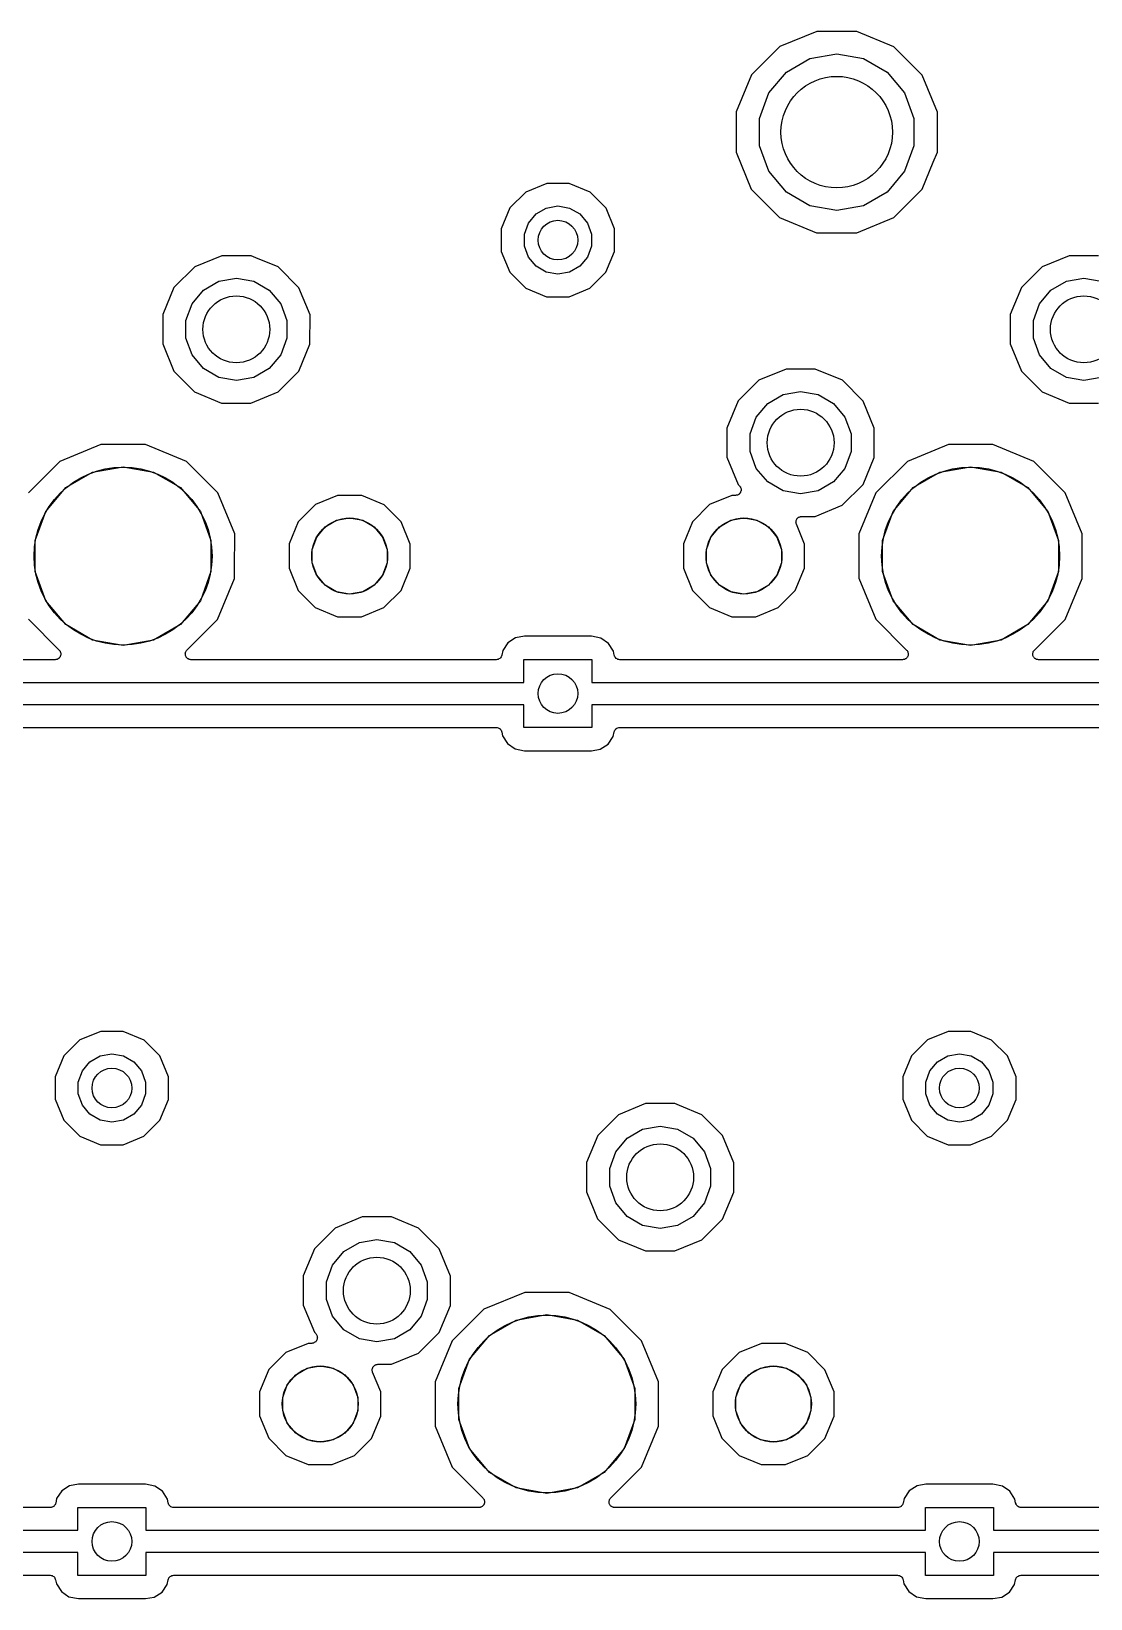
# Model space of a CAD drawing. Extents: x 36 to 201, y -145 to -29.
# Drawn here: x 91.19 to 114.94, y -121.36 to -86.24 of the extents above; entities that cross this region are included whole.
import ezdxf

# ---------------------------------------------------------------- set-up
doc = ezdxf.new("R2010")
doc.units = 0
doc.header["$MEASUREMENT"] = 0
doc.layers.add('BLACK', color=7, linetype='CONTINUOUS')

msp = doc.modelspace()

# ---------------------------------------------------------------- linework, layer by layer
at = {"layer": 'Black'}
for p, q in [((108.803, -86.2416), (107.973, -86.5846)), ((109.701, -86.2424), (108.803, -86.2416)), ((110.531, -86.5869), (109.701, -86.2424)), ((107.973, -86.5846), (107.337, -87.2193)), ((108.649, -86.8493), (109.25, -86.7433)), ((109.25, -86.7433), (109.851, -86.8493)), ((111.165, -87.2226), (110.531, -86.5869)), ((108.121, -87.1543), (108.649, -86.8493)), ((109.851, -86.8493), (110.379, -87.1543)), ((107.337, -87.2193), (106.992, -88.0489)), ((107.729, -87.6217), (108.121, -87.1543)), ((110.379, -87.1543), (110.771, -87.6217)), ((111.508, -88.0528), (111.165, -87.2226)), ((107.52, -88.195), (107.729, -87.6217)), ((110.771, -87.6217), (110.98, -88.195)), ((106.992, -88.0489), (106.992, -88.9472)), ((111.508, -88.9511), (111.508, -88.0528)), ((107.52, -88.805), (107.52, -88.195)), ((110.98, -88.195), (110.98, -88.805)), ((107.729, -89.3783), (107.52, -88.805)), ((110.98, -88.805), (110.771, -89.3783)), ((106.992, -88.9472), (107.335, -89.7774)), ((111.163, -89.7807), (111.415, -89.1736)), ((111.415, -89.1736), (111.508, -88.9511)), ((111.415, -89.1736), (111.415, -89.1736)), ((108.121, -89.8457), (107.729, -89.3783)), ((110.771, -89.3783), (110.379, -89.8457)), ((102.282, -89.8427), (101.924, -90.1997)), ((102.748, -89.6498), (102.282, -89.8427)), ((103.254, -89.6502), (102.748, -89.6498)), ((103.72, -89.844), (103.254, -89.6502)), ((104.077, -90.2015), (103.72, -89.844)), ((107.335, -89.7774), (107.969, -90.4131)), ((108.649, -90.1507), (108.121, -89.8457)), ((110.379, -89.8457), (109.851, -90.1507)), ((110.527, -90.4154), (111.163, -89.7807)), ((101.924, -90.1997), (101.73, -90.6663)), ((102.508, -90.334), (102.738, -90.2012)), ((102.738, -90.2012), (103, -90.1551)), ((103, -90.1551), (103.262, -90.2012)), ((103.262, -90.2012), (103.492, -90.334)), ((104.27, -90.6685), (104.077, -90.2015)), ((109.25, -90.2567), (108.649, -90.1507)), ((109.851, -90.1507), (109.25, -90.2567)), ((102.247, -90.7872), (102.338, -90.5375)), ((102.338, -90.5375), (102.508, -90.334)), ((103.492, -90.334), (103.662, -90.5375)), ((103.662, -90.5375), (103.753, -90.7872)), ((107.969, -90.4131), (108.799, -90.7576)), ((109.697, -90.7584), (110.527, -90.4154)), ((101.73, -90.6663), (101.73, -91.1715)), ((102.247, -91.0528), (102.247, -90.7872)), ((103.753, -90.7872), (103.753, -91.0528)), ((104.27, -91.1737), (104.27, -90.6685)), ((108.799, -90.7576), (109.697, -90.7584)), ((95.463, -91.2687), (94.856, -91.5195)), ((96.1198, -91.2693), (95.463, -91.2687)), ((96.2274, -91.314), (96.1198, -91.2693)), ((101.73, -91.1715), (101.923, -91.6385)), ((102.338, -91.3025), (102.247, -91.0528)), ((102.508, -91.506), (102.338, -91.3025)), ((103.662, -91.3025), (103.492, -91.506)), ((103.753, -91.0528), (103.662, -91.3025)), ((104.076, -91.6403), (104.27, -91.1737)), ((114.463, -91.2687), (113.856, -91.5195)), ((115.12, -91.2693), (114.463, -91.2687)), ((94.856, -91.5195), (94.3912, -91.9836)), ((96.7264, -91.5212), (96.2274, -91.314)), ((97.1905, -91.986), (96.7264, -91.5212)), ((101.923, -91.6385), (102.28, -91.996)), ((102.738, -91.6388), (102.508, -91.506)), ((103, -91.6849), (102.738, -91.6388)), ((103.262, -91.6388), (103, -91.6849)), ((103.492, -91.506), (103.262, -91.6388)), ((103.718, -91.9973), (104.076, -91.6403)), ((113.856, -91.5195), (113.391, -91.9836)), ((94.3912, -91.9836), (94.1393, -92.5902)), ((95.0525, -92.0411), (95.3976, -91.8418)), ((95.3976, -91.8418), (95.79, -91.7726)), ((95.79, -91.7726), (96.1824, -91.8418)), ((96.1824, -91.8418), (96.5275, -92.0411)), ((97.4413, -92.593), (97.1905, -91.986)), ((102.28, -91.996), (102.746, -92.1898)), ((103.252, -92.1902), (103.718, -91.9973)), ((113.391, -91.9836), (113.139, -92.5902)), ((114.052, -92.0411), (114.398, -91.8418)), ((114.398, -91.8418), (114.79, -91.7726)), ((114.79, -91.7726), (115.182, -91.8418)), ((94.6601, -92.7208), (94.7964, -92.3463)), ((94.7964, -92.3463), (95.0525, -92.0411)), ((96.5275, -92.0411), (96.7836, -92.3463)), ((96.7836, -92.3463), (96.9199, -92.7208)), ((102.746, -92.1898), (103.252, -92.1902)), ((113.66, -92.7208), (113.796, -92.3463)), ((113.796, -92.3463), (114.052, -92.0411)), ((94.1393, -92.5902), (94.1387, -93.247)), ((97.4407, -93.2498), (97.4413, -92.593)), ((113.139, -92.5902), (113.139, -93.247)), ((94.6601, -93.1192), (94.6601, -92.7208)), ((96.9199, -92.7208), (96.9199, -93.1192)), ((113.66, -93.1192), (113.66, -92.7208)), ((94.1387, -93.247), (94.3895, -93.854)), ((94.7964, -93.4937), (94.6601, -93.1192)), ((96.9199, -93.1192), (96.7836, -93.4937)), ((97.1888, -93.8564), (97.4407, -93.2498)), ((113.139, -93.247), (113.39, -93.854)), ((113.796, -93.4937), (113.66, -93.1192)), ((95.0525, -93.7989), (94.7964, -93.4937)), ((96.7836, -93.4937), (96.5275, -93.7989)), ((114.052, -93.7989), (113.796, -93.4937)), ((94.3895, -93.854), (94.8536, -94.3188)), ((95.3976, -93.9982), (95.0525, -93.7989)), ((95.79, -94.0674), (95.3976, -93.9982)), ((96.1824, -93.9982), (95.79, -94.0674)), ((96.5275, -93.7989), (96.1824, -93.9982)), ((96.724, -94.3205), (97.1888, -93.8564)), ((107.506, -94.0595), (107.041, -94.5236)), ((108.113, -93.8087), (107.506, -94.0595)), ((108.77, -93.8093), (108.113, -93.8087)), ((109.376, -94.0612), (108.77, -93.8093)), ((109.84, -94.526), (109.376, -94.0612)), ((113.39, -93.854), (113.854, -94.3188)), ((114.398, -93.9982), (114.052, -93.7989)), ((114.79, -94.0674), (114.398, -93.9982)), ((115.182, -93.9982), (114.79, -94.0674)), ((94.8536, -94.3188), (95.4602, -94.5707)), ((96.117, -94.5713), (96.724, -94.3205)), ((107.702, -94.5811), (108.048, -94.3818)), ((108.048, -94.3818), (108.44, -94.3126)), ((108.44, -94.3126), (108.832, -94.3818)), ((108.832, -94.3818), (109.178, -94.5811)), ((113.854, -94.3188), (114.46, -94.5707)), ((95.4602, -94.5707), (96.117, -94.5713)), ((107.041, -94.5236), (106.789, -95.1302)), ((107.446, -94.8863), (107.702, -94.5811)), ((109.178, -94.5811), (109.434, -94.8863)), ((110.091, -95.133), (109.84, -94.526)), ((114.46, -94.5707), (115.117, -94.5713)), ((106.789, -95.1302), (106.789, -95.787)), ((107.31, -95.2608), (107.446, -94.8863)), ((109.434, -94.8863), (109.57, -95.2608)), ((110.091, -95.7898), (110.091, -95.133)), ((92.7545, -95.4977), (91.8346, -95.8778)), ((93.7498, -95.4985), (92.7545, -95.4977)), ((94.6691, -95.8802), (93.7498, -95.4985)), ((107.31, -95.6592), (107.31, -95.2608)), ((109.57, -95.2608), (109.57, -95.6592)), ((111.755, -95.4977), (110.835, -95.8778)), ((112.75, -95.4985), (111.755, -95.4977)), ((113.669, -95.8802), (112.75, -95.4985)), ((91.8346, -95.8778), (91.1302, -96.5809)), ((106.789, -95.787), (107.04, -96.394)), ((107.446, -96.0337), (107.31, -95.6592)), ((109.57, -95.6592), (109.434, -96.0337)), ((109.839, -96.3964), (110.091, -95.7898)), ((110.835, -95.8778), (110.13, -96.5809)), ((91.9634, -96.4667), (92.5654, -96.1192)), ((92.5654, -96.1192), (93.25, -95.9985)), ((93.25, -95.9985), (93.9346, -96.1192)), ((93.9346, -96.1192), (94.5365, -96.4667)), ((95.3722, -96.5846), (94.6691, -95.8802)), ((107.702, -96.3389), (107.446, -96.0337)), ((109.434, -96.0337), (109.178, -96.3389)), ((110.963, -96.4667), (111.565, -96.1192)), ((111.565, -96.1192), (112.25, -95.9985)), ((112.25, -95.9985), (112.935, -96.1192)), ((112.935, -96.1192), (113.537, -96.4667)), ((114.372, -96.5846), (113.669, -95.8802)), ((91.5166, -96.9992), (91.9634, -96.4667)), ((94.5365, -96.4667), (94.9834, -96.9992)), ((107.04, -96.394), (107.07, -96.4242)), ((107.07, -96.4242), (107.079, -96.4378)), ((107.079, -96.4378), (107.09, -96.4505)), ((107.09, -96.5775), (107.086, -96.5818)), ((107.09, -96.4505), (107.092, -96.4558)), ((107.095, -96.5619), (107.09, -96.5775)), ((107.092, -96.4558), (107.095, -96.4604)), ((107.095, -96.4604), (107.099, -96.4764)), ((107.102, -96.5469), (107.095, -96.5619)), ((107.099, -96.4764), (107.105, -96.492)), ((107.103, -96.5413), (107.102, -96.5469)), ((107.105, -96.5361), (107.103, -96.5413)), ((107.105, -96.492), (107.105, -96.4976)), ((107.105, -96.4976), (107.106, -96.503)), ((107.106, -96.503), (107.105, -96.5195)), ((107.105, -96.5195), (107.105, -96.5361)), ((108.048, -96.5382), (107.702, -96.3389)), ((108.44, -96.6074), (108.048, -96.5382)), ((108.832, -96.5382), (108.44, -96.6074)), ((109.178, -96.3389), (108.832, -96.5382)), ((109.374, -96.8605), (109.839, -96.3964)), ((110.13, -96.5809), (109.749, -97.5002)), ((110.517, -96.9992), (110.963, -96.4667)), ((113.537, -96.4667), (113.983, -96.9992)), ((95.7523, -97.5045), (95.3722, -96.5846)), ((97.5613, -96.8473), (97.1787, -97.2292)), ((98.0609, -96.6409), (97.5613, -96.8473)), ((98.6015, -96.6413), (98.0609, -96.6409)), ((99.1008, -96.8487), (98.6015, -96.6413)), ((99.4827, -97.2313), (99.1008, -96.8487)), ((106.401, -96.8473), (106.019, -97.2292)), ((106.901, -96.6409), (106.401, -96.8473)), ((106.98, -96.6409), (106.901, -96.6409)), ((106.996, -96.6381), (106.98, -96.6409)), ((107.013, -96.6366), (106.996, -96.6381)), ((107.018, -96.6343), (107.013, -96.6366)), ((107.023, -96.6333), (107.018, -96.6343)), ((107.038, -96.625), (107.023, -96.6333)), ((107.053, -96.618), (107.038, -96.625)), ((107.057, -96.6141), (107.053, -96.618)), ((107.061, -96.6113), (107.057, -96.6141)), ((107.072, -96.5986), (107.061, -96.6113)), ((107.084, -96.5869), (107.072, -96.5986)), ((107.086, -96.5818), (107.084, -96.5869)), ((108.767, -97.1113), (109.374, -96.8605)), ((114.752, -97.5045), (114.372, -96.5846)), ((91.2789, -97.6524), (91.5166, -96.9992)), ((94.9834, -96.9992), (95.2211, -97.6524)), ((97.1787, -97.2292), (96.9713, -97.7285)), ((97.781, -97.3457), (98.0379, -97.1974)), ((98.0379, -97.1974), (98.33, -97.1458)), ((98.33, -97.1458), (98.6221, -97.1974)), ((98.6221, -97.1974), (98.879, -97.3457)), ((99.6891, -97.7309), (99.4827, -97.2313)), ((106.019, -97.2292), (105.811, -97.7285)), ((106.621, -97.3457), (106.878, -97.1974)), ((106.878, -97.1974), (107.17, -97.1458)), ((107.17, -97.1458), (107.462, -97.1974)), ((107.462, -97.1974), (107.719, -97.3457)), ((108.336, -97.2434), (108.338, -97.2297)), ((108.338, -97.2516), (108.336, -97.2434)), ((108.338, -97.2159), (108.341, -97.208)), ((108.338, -97.2297), (108.338, -97.2159)), ((108.338, -97.26), (108.338, -97.2516)), ((108.343, -97.273), (108.338, -97.26)), ((108.341, -97.208), (108.342, -97.1997)), ((108.342, -97.1997), (108.348, -97.1874)), ((108.346, -97.2865), (108.343, -97.273)), ((108.348, -97.1874), (108.353, -97.1744)), ((108.353, -97.1744), (108.358, -97.168)), ((108.358, -97.168), (108.362, -97.1606)), ((108.362, -97.1606), (108.372, -97.1513)), ((108.372, -97.1513), (108.381, -97.1407)), ((108.381, -97.1407), (108.389, -97.1365)), ((108.389, -97.1365), (108.395, -97.1308)), ((108.395, -97.1308), (108.408, -97.1256)), ((108.408, -97.1256), (108.42, -97.1186)), ((108.42, -97.1186), (108.428, -97.1172)), ((108.428, -97.1172), (108.436, -97.114)), ((108.436, -97.114), (108.449, -97.1134)), ((108.449, -97.1134), (108.463, -97.111)), ((108.463, -97.111), (108.767, -97.1113)), ((110.279, -97.6524), (110.517, -96.9992)), ((113.983, -96.9992), (114.221, -97.6524)), ((95.7516, -98.2942), (95.7523, -97.5045)), ((97.4888, -97.8517), (97.5903, -97.5729)), ((97.5903, -97.5729), (97.781, -97.3457)), ((98.879, -97.3457), (99.0697, -97.5729)), ((99.0697, -97.5729), (99.1712, -97.8517)), ((106.329, -97.8517), (106.43, -97.5729)), ((106.43, -97.5729), (106.621, -97.3457)), ((107.719, -97.3457), (107.91, -97.5729)), ((107.91, -97.5729), (108.011, -97.8517)), ((108.529, -97.7309), (108.346, -97.2865)), ((109.749, -97.5002), (109.748, -98.4955)), ((114.752, -98.2942), (114.752, -97.5045)), ((91.2789, -98.3476), (91.2789, -97.6524)), ((95.2211, -97.6524), (95.2211, -98.3476)), ((96.9713, -97.7285), (96.9709, -98.2691)), ((97.4888, -98.1483), (97.4888, -97.8517)), ((99.1712, -97.8517), (99.1712, -98.1483)), ((99.6887, -98.2715), (99.6891, -97.7309)), ((105.811, -97.7285), (105.811, -98.2691)), ((106.329, -98.1483), (106.329, -97.8517)), ((108.011, -97.8517), (108.011, -98.1483)), ((108.529, -98.2715), (108.529, -97.7309)), ((110.279, -98.3476), (110.279, -97.6524)), ((114.221, -97.6524), (114.221, -98.3476)), ((95.7515, -98.4998), (95.7516, -98.2942)), ((95.7516, -98.2942), (95.7516, -98.2942)), ((96.9709, -98.2691), (97.1773, -98.7687)), ((97.5903, -98.4271), (97.4888, -98.1483)), ((99.1712, -98.1483), (99.0697, -98.4271)), ((99.4813, -98.7708), (99.6887, -98.2715)), ((105.811, -98.2691), (106.017, -98.7687)), ((106.43, -98.4271), (106.329, -98.1483)), ((108.011, -98.1483), (107.91, -98.4271)), ((108.321, -98.7708), (108.529, -98.2715)), ((114.751, -98.4998), (114.752, -98.2942)), ((114.752, -98.2942), (114.752, -98.2942)), ((91.5166, -99.0008), (91.2789, -98.3476)), ((95.2211, -98.3476), (94.9834, -99.0008)), ((95.3698, -99.4191), (95.7515, -98.4998)), ((97.781, -98.6543), (97.5903, -98.4271)), ((98.0379, -98.8026), (97.781, -98.6543)), ((98.879, -98.6543), (98.6221, -98.8026)), ((99.0697, -98.4271), (98.879, -98.6543)), ((106.621, -98.6543), (106.43, -98.4271)), ((106.878, -98.8026), (106.621, -98.6543)), ((107.719, -98.6543), (107.462, -98.8026)), ((107.91, -98.4271), (107.719, -98.6543)), ((109.748, -98.4955), (110.128, -99.4154)), ((110.517, -99.0008), (110.279, -98.3476)), ((114.221, -98.3476), (113.983, -99.0008)), ((114.37, -99.4191), (114.751, -98.4998)), ((91.9634, -99.5332), (91.5166, -99.0008)), ((94.9834, -99.0008), (94.5365, -99.5332)), ((97.1773, -98.7687), (97.5592, -99.1513)), ((98.33, -98.8541), (98.0379, -98.8026)), ((98.6221, -98.8026), (98.33, -98.8541)), ((99.0987, -99.1527), (99.4813, -98.7708)), ((106.017, -98.7687), (106.399, -99.1513)), ((107.17, -98.8541), (106.878, -98.8026)), ((107.462, -98.8026), (107.17, -98.8541)), ((107.939, -99.1527), (108.321, -98.7708)), ((110.963, -99.5332), (110.517, -99.0008)), ((113.983, -99.0008), (113.537, -99.5332)), ((97.5592, -99.1513), (98.0585, -99.3587)), ((98.0585, -99.3587), (98.5991, -99.3591)), ((98.5991, -99.3591), (99.0987, -99.1527)), ((106.399, -99.1513), (106.899, -99.3587)), ((106.899, -99.3587), (107.439, -99.3591)), ((107.439, -99.3591), (107.939, -99.1527)), ((91.1278, -99.4154), (91.8165, -100.105)), ((92.5654, -99.8808), (91.9634, -99.5332)), ((94.5365, -99.5332), (93.9346, -99.8808)), ((94.6825, -100.105), (95.3698, -99.4191)), ((110.128, -99.4154), (110.816, -100.105)), ((111.565, -99.8808), (110.963, -99.5332)), ((113.537, -99.5332), (112.935, -99.8808)), ((113.683, -100.105), (114.37, -99.4191)), ((93.25, -100.002), (92.5654, -99.8808)), ((93.9346, -99.8808), (93.25, -100.002)), ((101.877, -99.9468), (101.761, -100.117)), ((102.051, -99.8351), (101.877, -99.9468)), ((102.25, -99.7976), (102.051, -99.8351)), ((103.749, -99.7976), (102.25, -99.7976)), ((103.963, -99.8409), (103.749, -99.7976)), ((104.133, -99.9569), (103.963, -99.8409)), ((104.245, -100.131), (104.133, -99.9569)), ((112.25, -100.002), (111.565, -99.8808)), ((112.935, -99.8808), (112.25, -100.002)), ((91.7266, -100.322), (85.3863, -100.322)), ((91.7429, -100.319), (91.7266, -100.322)), ((91.7593, -100.318), (91.7429, -100.319)), ((91.7645, -100.315), (91.7593, -100.318)), ((91.77, -100.314), (91.7645, -100.315)), ((91.7843, -100.306), (91.77, -100.314)), ((91.7993, -100.299), (91.7843, -100.306)), ((91.8033, -100.295), (91.7993, -100.299)), ((91.8082, -100.292), (91.8033, -100.295)), ((91.8188, -100.28), (91.8082, -100.292)), ((91.8165, -100.105), (91.8259, -100.119)), ((91.8306, -100.268), (91.8188, -100.28)), ((91.8259, -100.119), (91.8366, -100.131)), ((91.8329, -100.263), (91.8306, -100.268)), ((91.8366, -100.258), (91.8329, -100.263)), ((91.8366, -100.131), (91.8385, -100.137)), ((91.8422, -100.243), (91.8366, -100.258)), ((91.8385, -100.137), (91.8417, -100.141)), ((91.8417, -100.141), (91.846, -100.157)), ((91.8492, -100.228), (91.8422, -100.243)), ((91.846, -100.157), (91.8517, -100.173)), ((91.8497, -100.222), (91.8492, -100.228)), ((91.8517, -100.217), (91.8497, -100.222)), ((91.8517, -100.173), (91.8517, -100.179)), ((91.8517, -100.179), (91.8531, -100.184)), ((91.8531, -100.184), (91.8517, -100.201)), ((91.8517, -100.201), (91.8517, -100.217)), ((94.6457, -100.184), (94.6472, -100.178)), ((94.6472, -100.2), (94.6457, -100.184)), ((94.6472, -100.173), (94.6529, -100.157)), ((94.6472, -100.178), (94.6472, -100.173)), ((94.6472, -100.217), (94.6472, -100.2)), ((94.6491, -100.222), (94.6472, -100.217)), ((94.6495, -100.228), (94.6491, -100.222)), ((94.6566, -100.243), (94.6495, -100.228)), ((94.6529, -100.157), (94.6572, -100.141)), ((94.6623, -100.258), (94.6566, -100.243)), ((94.6572, -100.141), (94.6604, -100.137)), ((94.6604, -100.137), (94.6623, -100.131)), ((94.6623, -100.131), (94.673, -100.119)), ((94.6658, -100.263), (94.6623, -100.258)), ((94.6681, -100.268), (94.6658, -100.263)), ((94.6799, -100.28), (94.6681, -100.268)), ((94.673, -100.119), (94.6825, -100.105)), ((94.6906, -100.292), (94.6799, -100.28)), ((94.6954, -100.295), (94.6906, -100.292)), ((94.6993, -100.299), (94.6954, -100.295)), ((94.7144, -100.306), (94.6993, -100.299)), ((94.7288, -100.314), (94.7144, -100.306)), ((94.7343, -100.315), (94.7288, -100.314)), ((94.7393, -100.318), (94.7343, -100.315)), ((94.7558, -100.319), (94.7393, -100.318)), ((94.7722, -100.322), (94.7558, -100.319)), ((101.615, -100.322), (94.7722, -100.322)), ((101.636, -100.318), (101.615, -100.322)), ((101.656, -100.315), (101.636, -100.318)), ((101.657, -100.315), (101.656, -100.315)), ((101.659, -100.314), (101.657, -100.315)), ((101.677, -100.304), (101.659, -100.314)), ((101.695, -100.294), (101.677, -100.304)), ((101.696, -100.293), (101.695, -100.294)), ((101.697, -100.292), (101.696, -100.293)), ((101.71, -100.277), (101.697, -100.292)), ((101.724, -100.261), (101.71, -100.277)), ((101.725, -100.258), (101.724, -100.26)), ((101.724, -100.26), (101.724, -100.261)), ((101.732, -100.239), (101.725, -100.258)), ((101.74, -100.22), (101.732, -100.239)), ((101.761, -100.117), (101.74, -100.22)), ((102.238, -100.83), (102.238, -100.318)), ((102.238, -100.318), (103.762, -100.318)), ((103.762, -100.318), (103.762, -100.83)), ((104.261, -100.218), (104.245, -100.131)), ((104.269, -100.238), (104.261, -100.218)), ((104.276, -100.258), (104.269, -100.238)), ((104.277, -100.259), (104.276, -100.258)), ((104.277, -100.26), (104.277, -100.259)), ((104.291, -100.276), (104.277, -100.26)), ((104.305, -100.292), (104.291, -100.276)), ((104.305, -100.293), (104.305, -100.292)), ((104.306, -100.293), (104.305, -100.293)), ((104.324, -100.304), (104.306, -100.293)), ((104.343, -100.314), (104.324, -100.304)), ((104.344, -100.314), (104.343, -100.314)), ((104.344, -100.315), (104.344, -100.314)), ((104.365, -100.318), (104.344, -100.315)), ((104.386, -100.322), (104.365, -100.318)), ((110.727, -100.322), (104.386, -100.322)), ((110.743, -100.319), (110.727, -100.322)), ((110.759, -100.318), (110.743, -100.319)), ((110.764, -100.315), (110.759, -100.318)), ((110.77, -100.314), (110.764, -100.315)), ((110.784, -100.306), (110.77, -100.314)), ((110.799, -100.299), (110.784, -100.306)), ((110.803, -100.295), (110.799, -100.299)), ((110.808, -100.292), (110.803, -100.295)), ((110.819, -100.28), (110.808, -100.292)), ((110.816, -100.105), (110.826, -100.119)), ((110.831, -100.268), (110.819, -100.28)), ((110.826, -100.119), (110.837, -100.131)), ((110.833, -100.263), (110.831, -100.268)), ((110.837, -100.258), (110.833, -100.263)), ((110.837, -100.131), (110.839, -100.137)), ((110.842, -100.243), (110.837, -100.258)), ((110.839, -100.137), (110.842, -100.141)), ((110.842, -100.141), (110.846, -100.157)), ((110.849, -100.228), (110.842, -100.243)), ((110.846, -100.157), (110.852, -100.173)), ((110.85, -100.222), (110.849, -100.228)), ((110.852, -100.217), (110.85, -100.222)), ((110.852, -100.173), (110.852, -100.179)), ((110.852, -100.179), (110.853, -100.184)), ((110.853, -100.184), (110.852, -100.201)), ((110.852, -100.201), (110.852, -100.217)), ((113.646, -100.184), (113.647, -100.178)), ((113.647, -100.2), (113.646, -100.184)), ((113.647, -100.173), (113.653, -100.157)), ((113.647, -100.178), (113.647, -100.173)), ((113.647, -100.217), (113.647, -100.2)), ((113.649, -100.222), (113.647, -100.217)), ((113.65, -100.228), (113.649, -100.222)), ((113.657, -100.243), (113.65, -100.228)), ((113.653, -100.157), (113.657, -100.141)), ((113.657, -100.141), (113.66, -100.137)), ((113.662, -100.258), (113.657, -100.243)), ((113.66, -100.137), (113.662, -100.131)), ((113.662, -100.131), (113.673, -100.119)), ((113.666, -100.263), (113.662, -100.258)), ((113.668, -100.268), (113.666, -100.263)), ((113.68, -100.28), (113.668, -100.268)), ((113.673, -100.119), (113.683, -100.105)), ((113.691, -100.292), (113.68, -100.28)), ((113.695, -100.295), (113.691, -100.292)), ((113.699, -100.299), (113.695, -100.295)), ((113.714, -100.306), (113.699, -100.299)), ((113.729, -100.314), (113.714, -100.306)), ((113.734, -100.315), (113.729, -100.314)), ((113.739, -100.318), (113.734, -100.315)), ((113.756, -100.319), (113.739, -100.318)), ((113.772, -100.322), (113.756, -100.319)), ((120.615, -100.322), (113.772, -100.322)), ((84.762, -100.83), (102.238, -100.83)), ((103.762, -100.83), (121.238, -100.83)), ((102.238, -101.33), (84.762, -101.33)), ((102.238, -101.842), (102.238, -101.33)), ((121.238, -101.33), (103.762, -101.33)), ((103.762, -101.33), (103.762, -101.842)), ((85.3845, -101.838), (101.614, -101.838)), ((101.614, -101.838), (101.635, -101.842)), ((101.635, -101.842), (101.656, -101.845)), ((101.656, -101.845), (101.656, -101.846)), ((101.656, -101.846), (101.657, -101.846)), ((101.657, -101.846), (101.676, -101.856)), ((103.762, -101.842), (102.238, -101.842)), ((104.323, -101.856), (104.341, -101.846)), ((104.341, -101.846), (104.343, -101.845)), ((104.343, -101.845), (104.344, -101.845)), ((104.344, -101.845), (104.364, -101.842)), ((104.364, -101.842), (104.385, -101.838)), ((104.385, -101.838), (120.614, -101.838)), ((101.676, -101.856), (101.694, -101.867)), ((101.694, -101.867), (101.695, -101.867)), ((101.695, -101.867), (101.695, -101.868)), ((101.695, -101.868), (101.709, -101.884)), ((101.709, -101.884), (101.723, -101.9)), ((101.723, -101.9), (101.723, -101.901)), ((101.723, -101.901), (101.724, -101.901)), ((101.724, -101.901), (101.731, -101.922)), ((101.731, -101.922), (101.739, -101.942)), ((101.739, -101.942), (101.755, -102.029)), ((101.755, -102.029), (101.867, -102.203)), ((104.123, -102.213), (104.239, -102.043)), ((104.239, -102.043), (104.26, -101.94)), ((104.26, -101.94), (104.268, -101.921)), ((104.268, -101.921), (104.275, -101.901)), ((104.275, -101.901), (104.276, -101.9)), ((104.276, -101.899), (104.29, -101.883)), ((104.276, -101.9), (104.276, -101.899)), ((104.29, -101.883), (104.303, -101.868)), ((104.303, -101.868), (104.304, -101.867)), ((104.304, -101.867), (104.305, -101.866)), ((104.305, -101.866), (104.323, -101.856)), ((101.867, -102.203), (102.037, -102.319)), ((102.037, -102.319), (102.251, -102.362)), ((102.251, -102.362), (103.75, -102.362)), ((103.75, -102.362), (103.949, -102.325)), ((103.949, -102.325), (104.123, -102.213)), ((92.2815, -108.843), (91.924, -109.2)), ((92.7485, -108.65), (92.2815, -108.843)), ((93.2537, -108.65), (92.7485, -108.65)), ((93.7203, -108.844), (93.2537, -108.65)), ((94.0773, -109.202), (93.7203, -108.844)), ((111.282, -108.843), (110.924, -109.2)), ((111.748, -108.65), (111.282, -108.843)), ((112.254, -108.65), (111.748, -108.65)), ((112.72, -108.844), (112.254, -108.65)), ((113.077, -109.202), (112.72, -108.844)), ((91.924, -109.2), (91.7302, -109.666)), ((92.5083, -109.334), (92.7384, -109.201)), ((92.7384, -109.201), (93, -109.155)), ((93, -109.155), (93.2616, -109.201)), ((93.2616, -109.201), (93.4917, -109.334)), ((94.2702, -109.668), (94.0773, -109.202)), ((110.924, -109.2), (110.73, -109.666)), ((111.508, -109.334), (111.738, -109.201)), ((111.738, -109.201), (112, -109.155)), ((112, -109.155), (112.262, -109.201)), ((112.262, -109.201), (112.492, -109.334)), ((113.27, -109.668), (113.077, -109.202)), ((92.2467, -109.787), (92.3376, -109.538)), ((92.3376, -109.538), (92.5083, -109.334)), ((93.4917, -109.334), (93.6624, -109.538)), ((93.6624, -109.538), (93.7533, -109.787)), ((111.247, -109.787), (111.338, -109.538)), ((111.338, -109.538), (111.508, -109.334)), ((112.492, -109.334), (112.662, -109.538)), ((112.662, -109.538), (112.753, -109.787)), ((91.7302, -109.666), (91.7298, -110.172)), ((92.2467, -110.053), (92.2467, -109.787)), ((93.7533, -109.787), (93.7533, -110.053)), ((94.2698, -110.174), (94.2702, -109.668)), ((110.73, -109.666), (110.73, -110.172)), ((111.247, -110.053), (111.247, -109.787)), ((112.753, -109.787), (112.753, -110.053)), ((113.27, -110.174), (113.27, -109.668)), ((91.7298, -110.172), (91.9227, -110.638)), ((92.3376, -110.302), (92.2467, -110.053)), ((93.7533, -110.053), (93.6624, -110.302)), ((94.076, -110.64), (94.2698, -110.174)), ((104.963, -110.269), (104.356, -110.52)), ((105.62, -110.269), (104.963, -110.269)), ((105.727, -110.314), (105.62, -110.269)), ((110.73, -110.172), (110.923, -110.638)), ((111.338, -110.302), (111.247, -110.053)), ((112.753, -110.053), (112.662, -110.302)), ((113.076, -110.64), (113.27, -110.174)), ((92.5083, -110.506), (92.3376, -110.302)), ((92.7384, -110.639), (92.5083, -110.506)), ((93.4917, -110.506), (93.2616, -110.639)), ((93.6624, -110.302), (93.4917, -110.506)), ((104.356, -110.52), (103.891, -110.984)), ((106.226, -110.521), (105.727, -110.314)), ((106.69, -110.986), (106.226, -110.521)), ((111.508, -110.506), (111.338, -110.302)), ((111.738, -110.639), (111.508, -110.506)), ((112.492, -110.506), (112.262, -110.639)), ((112.662, -110.302), (112.492, -110.506)), ((91.9227, -110.638), (92.2797, -110.996)), ((93, -110.685), (92.7384, -110.639)), ((93.2616, -110.639), (93, -110.685)), ((93.7185, -110.997), (94.076, -110.64)), ((104.552, -111.041), (104.898, -110.842)), ((104.898, -110.842), (105.29, -110.773)), ((105.29, -110.773), (105.682, -110.842)), ((105.682, -110.842), (106.028, -111.041)), ((110.923, -110.638), (111.28, -110.996)), ((112, -110.685), (111.738, -110.639)), ((112.262, -110.639), (112, -110.685)), ((112.718, -110.997), (113.076, -110.64)), ((92.2797, -110.996), (92.7463, -111.19)), ((92.7463, -111.19), (93.2515, -111.19)), ((93.2515, -111.19), (93.7185, -110.997)), ((103.891, -110.984), (103.639, -111.59)), ((104.296, -111.346), (104.552, -111.041)), ((106.028, -111.041), (106.284, -111.346)), ((106.941, -111.593), (106.69, -110.986)), ((111.28, -110.996), (111.746, -111.19)), ((111.746, -111.19), (112.252, -111.19)), ((112.252, -111.19), (112.718, -110.997)), ((103.639, -111.59), (103.639, -112.247)), ((104.16, -111.721), (104.296, -111.346)), ((106.284, -111.346), (106.42, -111.721)), ((106.941, -112.25), (106.941, -111.593)), ((104.16, -112.119), (104.16, -111.721)), ((106.42, -111.721), (106.42, -112.119)), ((103.639, -112.247), (103.89, -112.854)), ((104.296, -112.494), (104.16, -112.119)), ((106.42, -112.119), (106.284, -112.494)), ((106.689, -112.856), (106.941, -112.25)), ((104.552, -112.799), (104.296, -112.494)), ((106.284, -112.494), (106.028, -112.799)), ((98.006, -113.06), (97.5412, -113.524)), ((98.613, -112.809), (98.006, -113.06)), ((99.2698, -112.809), (98.613, -112.809)), ((99.8764, -113.061), (99.2698, -112.809)), ((100.34, -113.526), (99.8764, -113.061)), ((103.89, -112.854), (104.354, -113.319)), ((104.898, -112.998), (104.552, -112.799)), ((105.29, -113.067), (104.898, -112.998)), ((105.682, -112.998), (105.29, -113.067)), ((106.028, -112.799), (105.682, -112.998)), ((106.224, -113.32), (106.689, -112.856)), ((98.2025, -113.581), (98.5476, -113.382)), ((98.5476, -113.382), (98.94, -113.313)), ((98.94, -113.313), (99.3324, -113.382)), ((99.3324, -113.382), (99.6775, -113.581)), ((104.354, -113.319), (104.96, -113.571)), ((105.617, -113.571), (106.224, -113.32)), ((97.5412, -113.524), (97.2893, -114.13)), ((97.9464, -113.886), (98.2025, -113.581)), ((99.6775, -113.581), (99.9336, -113.886)), ((100.591, -114.133), (100.34, -113.526)), ((104.96, -113.571), (105.617, -113.571)), ((97.2893, -114.13), (97.2887, -114.787)), ((97.8101, -114.261), (97.9464, -113.886)), ((99.9336, -113.886), (100.07, -114.261)), ((100.591, -114.79), (100.591, -114.133)), ((97.8101, -114.659), (97.8101, -114.261)), ((100.07, -114.261), (100.07, -114.659)), ((97.2887, -114.787), (97.5395, -115.394)), ((97.9464, -115.034), (97.8101, -114.659)), ((100.07, -114.659), (99.9336, -115.034)), ((100.339, -115.396), (100.591, -114.79)), ((102.255, -114.498), (101.335, -114.878)), ((103.25, -114.499), (102.255, -114.498)), ((104.169, -114.88), (103.25, -114.499)), ((98.2025, -115.339), (97.9464, -115.034)), ((99.9336, -115.034), (99.6775, -115.339)), ((101.335, -114.878), (100.63, -115.581)), ((101.463, -115.467), (102.065, -115.119)), ((102.065, -115.119), (102.75, -114.998)), ((102.75, -114.998), (103.435, -115.119)), ((103.435, -115.119), (104.037, -115.467)), ((104.872, -115.585), (104.169, -114.88)), ((97.5395, -115.394), (97.5697, -115.424)), ((97.5697, -115.424), (97.5792, -115.438)), ((97.5792, -115.438), (97.5899, -115.451)), ((97.5899, -115.451), (97.5918, -115.456)), ((97.5918, -115.456), (97.595, -115.46)), ((97.595, -115.46), (97.5992, -115.476)), ((97.5992, -115.476), (97.6049, -115.492)), ((97.6029, -115.541), (97.6025, -115.547)), ((97.6049, -115.536), (97.6029, -115.541)), ((97.6049, -115.492), (97.6049, -115.498)), ((97.6049, -115.498), (97.6063, -115.503)), ((97.6063, -115.503), (97.6049, -115.519)), ((97.6049, -115.519), (97.6049, -115.536)), ((98.5476, -115.538), (98.2025, -115.339)), ((98.94, -115.607), (98.5476, -115.538)), ((99.3324, -115.538), (98.94, -115.607)), ((99.6775, -115.339), (99.3324, -115.538)), ((99.874, -115.86), (100.339, -115.396)), ((101.017, -115.999), (101.463, -115.467)), ((104.037, -115.467), (104.483, -115.999)), ((96.9013, -115.847), (96.5187, -116.229)), ((97.4009, -115.641), (96.9013, -115.847)), ((97.4797, -115.641), (97.4009, -115.641)), ((97.4961, -115.638), (97.4797, -115.641)), ((97.5126, -115.637), (97.4961, -115.638)), ((97.5176, -115.634), (97.5126, -115.637)), ((97.5231, -115.633), (97.5176, -115.634)), ((97.5375, -115.625), (97.5231, -115.633)), ((97.5526, -115.618), (97.5375, -115.625)), ((97.5565, -115.614), (97.5526, -115.618)), ((97.5614, -115.611), (97.5565, -115.614)), ((97.572, -115.599), (97.5614, -115.611)), ((97.5838, -115.587), (97.572, -115.599)), ((97.5861, -115.582), (97.5838, -115.587)), ((97.5897, -115.578), (97.5861, -115.582)), ((97.5954, -115.562), (97.5897, -115.578)), ((97.6025, -115.547), (97.5954, -115.562)), ((99.267, -116.111), (99.874, -115.86)), ((100.63, -115.581), (100.249, -116.5)), ((105.252, -116.505), (104.872, -115.585)), ((107.061, -115.847), (106.679, -116.229)), ((107.561, -115.641), (107.061, -115.847)), ((108.101, -115.641), (107.561, -115.641)), ((108.601, -115.849), (108.101, -115.641)), ((108.983, -116.231), (108.601, -115.849)), ((96.5187, -116.229), (96.3113, -116.729)), ((97.121, -116.346), (97.3779, -116.197)), ((97.3779, -116.197), (97.67, -116.146)), ((97.67, -116.146), (97.9621, -116.197)), ((97.9621, -116.197), (98.219, -116.346)), ((98.836, -116.243), (98.8378, -116.23)), ((98.8378, -116.252), (98.836, -116.243)), ((98.8378, -116.23), (98.8379, -116.216)), ((98.8379, -116.216), (98.8407, -116.208)), ((98.8407, -116.208), (98.8418, -116.2)), ((98.8418, -116.2), (98.8482, -116.187)), ((98.8482, -116.187), (98.853, -116.174)), ((98.853, -116.174), (98.8584, -116.168)), ((98.8584, -116.168), (98.8622, -116.161)), ((98.8622, -116.161), (98.8724, -116.151)), ((98.8724, -116.151), (98.8814, -116.141)), ((98.8814, -116.141), (98.8886, -116.136)), ((98.8886, -116.136), (98.8948, -116.131)), ((98.8948, -116.131), (98.9076, -116.126)), ((98.9076, -116.126), (98.9196, -116.119)), ((98.9196, -116.119), (98.9278, -116.117)), ((98.9278, -116.117), (98.9355, -116.114)), ((98.9355, -116.114), (98.9494, -116.113)), ((98.9494, -116.113), (98.963, -116.111)), ((98.963, -116.111), (99.267, -116.111)), ((100.779, -116.652), (101.017, -115.999)), ((104.483, -115.999), (104.721, -116.652)), ((106.679, -116.229), (106.471, -116.729)), ((107.281, -116.346), (107.538, -116.197)), ((107.538, -116.197), (107.83, -116.146)), ((107.83, -116.146), (108.122, -116.197)), ((108.122, -116.197), (108.379, -116.346)), ((109.189, -116.731), (108.983, -116.231)), ((96.8288, -116.852), (96.9303, -116.573)), ((96.9303, -116.573), (97.121, -116.346)), ((98.219, -116.346), (98.4097, -116.573)), ((98.4097, -116.573), (98.5112, -116.852)), ((98.8378, -116.26), (98.8378, -116.252)), ((98.8425, -116.273), (98.8378, -116.26)), ((98.8455, -116.287), (98.8425, -116.273)), ((99.0291, -116.731), (98.8455, -116.287)), ((100.249, -116.5), (100.248, -117.495)), ((105.252, -117.294), (105.252, -116.505)), ((106.989, -116.852), (107.09, -116.573)), ((107.09, -116.573), (107.281, -116.346)), ((108.379, -116.346), (108.57, -116.573)), ((108.57, -116.573), (108.671, -116.852)), ((96.3113, -116.729), (96.3109, -117.269)), ((96.8288, -117.148), (96.8288, -116.852)), ((98.5112, -116.852), (98.5112, -117.148)), ((99.0287, -117.271), (99.0291, -116.731)), ((100.779, -117.348), (100.779, -116.652)), ((104.721, -116.652), (104.721, -117.348)), ((106.471, -116.729), (106.471, -117.269)), ((106.989, -117.148), (106.989, -116.852)), ((108.671, -116.852), (108.671, -117.148)), ((109.189, -117.271), (109.189, -116.731)), ((96.3109, -117.269), (96.5173, -117.769)), ((96.9303, -117.427), (96.8288, -117.148)), ((98.5112, -117.148), (98.4097, -117.427)), ((98.8213, -117.771), (99.0287, -117.271)), ((105.251, -117.5), (105.252, -117.294)), ((105.252, -117.294), (105.252, -117.294)), ((106.471, -117.269), (106.677, -117.769)), ((107.09, -117.427), (106.989, -117.148)), ((108.671, -117.148), (108.57, -117.427)), ((108.981, -117.771), (109.189, -117.271)), ((97.121, -117.654), (96.9303, -117.427)), ((98.4097, -117.427), (98.219, -117.654)), ((100.248, -117.495), (100.628, -118.415)), ((101.017, -118.001), (100.779, -117.348)), ((104.721, -117.348), (104.483, -118.001)), ((104.87, -118.419), (105.251, -117.5)), ((107.281, -117.654), (107.09, -117.427)), ((108.57, -117.427), (108.379, -117.654)), ((96.5173, -117.769), (96.8992, -118.151)), ((97.3779, -117.803), (97.121, -117.654)), ((97.67, -117.854), (97.3779, -117.803)), ((97.9621, -117.803), (97.67, -117.854)), ((98.219, -117.654), (97.9621, -117.803)), ((98.4387, -118.153), (98.8213, -117.771)), ((101.463, -118.533), (101.017, -118.001)), ((104.483, -118.001), (104.037, -118.533)), ((106.677, -117.769), (107.059, -118.151)), ((107.538, -117.803), (107.281, -117.654)), ((107.83, -117.854), (107.538, -117.803)), ((108.122, -117.803), (107.83, -117.854)), ((108.379, -117.654), (108.122, -117.803)), ((108.599, -118.153), (108.981, -117.771)), ((96.8992, -118.151), (97.3985, -118.359)), ((97.9391, -118.359), (98.4387, -118.153)), ((107.059, -118.151), (107.559, -118.359)), ((108.099, -118.359), (108.599, -118.153)), ((97.3985, -118.359), (97.9391, -118.359)), ((100.628, -118.415), (101.316, -119.105)), ((102.065, -118.881), (101.463, -118.533)), ((104.037, -118.533), (103.435, -118.881)), ((104.183, -119.105), (104.87, -118.419)), ((107.559, -118.359), (108.099, -118.359)), ((91.8769, -118.947), (91.7609, -119.117)), ((92.0505, -118.835), (91.8769, -118.947)), ((92.2498, -118.798), (92.0505, -118.835)), ((93.7493, -118.798), (92.2498, -118.798)), ((93.9635, -118.841), (93.7493, -118.798)), ((94.1332, -118.957), (93.9635, -118.841)), ((94.2449, -119.131), (94.1332, -118.957)), ((102.75, -119.002), (102.065, -118.881)), ((103.435, -118.881), (102.75, -119.002)), ((110.877, -118.947), (110.761, -119.117)), ((111.051, -118.835), (110.877, -118.947)), ((111.25, -118.798), (111.051, -118.835)), ((112.749, -118.798), (111.25, -118.798)), ((112.963, -118.841), (112.749, -118.798)), ((113.133, -118.957), (112.963, -118.841)), ((113.245, -119.131), (113.133, -118.957)), ((91.6155, -119.322), (85.2722, -119.322)), ((91.6356, -119.318), (91.6155, -119.322)), ((91.6559, -119.315), (91.6356, -119.318)), ((91.6573, -119.315), (91.6559, -119.315)), ((91.6589, -119.314), (91.6573, -119.315)), ((91.6767, -119.304), (91.6589, -119.314)), ((91.6946, -119.294), (91.6767, -119.304)), ((91.6957, -119.293), (91.6946, -119.294)), ((91.6971, -119.292), (91.6957, -119.293)), ((91.7103, -119.277), (91.6971, -119.292)), ((91.7238, -119.261), (91.7103, -119.277)), ((91.7244, -119.26), (91.7238, -119.261)), ((91.7255, -119.258), (91.7244, -119.26)), ((91.7325, -119.239), (91.7255, -119.258)), ((91.7399, -119.22), (91.7325, -119.239)), ((91.7609, -119.117), (91.7399, -119.22)), ((92.238, -119.83), (92.238, -119.318)), ((92.238, -119.318), (93.762, -119.318)), ((93.762, -119.318), (93.762, -119.83)), ((94.2615, -119.218), (94.2449, -119.131)), ((94.269, -119.238), (94.2615, -119.218)), ((94.2763, -119.258), (94.269, -119.238)), ((94.2768, -119.259), (94.2763, -119.258)), ((94.277, -119.26), (94.2768, -119.259)), ((94.291, -119.276), (94.277, -119.26)), ((94.3047, -119.292), (94.291, -119.276)), ((94.3053, -119.293), (94.3047, -119.292)), ((94.3058, -119.293), (94.3053, -119.293)), ((94.3243, -119.304), (94.3058, -119.293)), ((94.3429, -119.314), (94.3243, -119.304)), ((94.3436, -119.314), (94.3429, -119.314)), ((94.3442, -119.315), (94.3436, -119.314)), ((94.3653, -119.318), (94.3442, -119.315)), ((94.3863, -119.322), (94.3653, -119.318)), ((101.227, -119.322), (94.3863, -119.322)), ((101.243, -119.319), (101.227, -119.322)), ((101.259, -119.318), (101.243, -119.319)), ((101.264, -119.315), (101.259, -119.318)), ((101.27, -119.314), (101.264, -119.315)), ((101.284, -119.306), (101.27, -119.314)), ((101.299, -119.299), (101.284, -119.306)), ((101.303, -119.295), (101.299, -119.299)), ((101.308, -119.292), (101.303, -119.295)), ((101.319, -119.28), (101.308, -119.292)), ((101.316, -119.105), (101.326, -119.119)), ((101.331, -119.268), (101.319, -119.28)), ((101.326, -119.119), (101.337, -119.131)), ((101.333, -119.263), (101.331, -119.268)), ((101.337, -119.258), (101.333, -119.263)), ((101.337, -119.131), (101.339, -119.137)), ((101.342, -119.243), (101.337, -119.258)), ((101.339, -119.137), (101.342, -119.141)), ((101.342, -119.141), (101.346, -119.157)), ((101.349, -119.228), (101.342, -119.243)), ((101.346, -119.157), (101.352, -119.173)), ((101.35, -119.222), (101.349, -119.228)), ((101.352, -119.217), (101.35, -119.222)), ((101.352, -119.173), (101.352, -119.179)), ((101.352, -119.179), (101.353, -119.184)), ((101.353, -119.184), (101.352, -119.201)), ((101.352, -119.201), (101.352, -119.217)), ((104.146, -119.184), (104.147, -119.178)), ((104.147, -119.2), (104.146, -119.184)), ((104.147, -119.173), (104.153, -119.157)), ((104.147, -119.178), (104.147, -119.173)), ((104.147, -119.217), (104.147, -119.2)), ((104.149, -119.222), (104.147, -119.217)), ((104.15, -119.228), (104.149, -119.222)), ((104.157, -119.243), (104.15, -119.228)), ((104.153, -119.157), (104.157, -119.141)), ((104.157, -119.141), (104.16, -119.137)), ((104.162, -119.258), (104.157, -119.243)), ((104.16, -119.137), (104.162, -119.131)), ((104.162, -119.131), (104.173, -119.119)), ((104.166, -119.263), (104.162, -119.258)), ((104.168, -119.268), (104.166, -119.263)), ((104.18, -119.28), (104.168, -119.268)), ((104.173, -119.119), (104.183, -119.105)), ((104.191, -119.292), (104.18, -119.28)), ((104.195, -119.295), (104.191, -119.292)), ((104.199, -119.299), (104.195, -119.295)), ((104.214, -119.306), (104.199, -119.299)), ((104.229, -119.314), (104.214, -119.306)), ((104.234, -119.315), (104.229, -119.314)), ((104.239, -119.318), (104.234, -119.315)), ((104.256, -119.319), (104.239, -119.318)), ((104.272, -119.322), (104.256, -119.319)), ((110.615, -119.322), (104.272, -119.322)), ((110.636, -119.318), (110.615, -119.322)), ((110.656, -119.315), (110.636, -119.318)), ((110.657, -119.315), (110.656, -119.315)), ((110.659, -119.314), (110.657, -119.315)), ((110.677, -119.304), (110.659, -119.314)), ((110.695, -119.294), (110.677, -119.304)), ((110.696, -119.293), (110.695, -119.294)), ((110.697, -119.292), (110.696, -119.293)), ((110.71, -119.277), (110.697, -119.292)), ((110.724, -119.261), (110.71, -119.277)), ((110.725, -119.258), (110.724, -119.26)), ((110.724, -119.26), (110.724, -119.261)), ((110.732, -119.239), (110.725, -119.258)), ((110.74, -119.22), (110.732, -119.239)), ((110.761, -119.117), (110.74, -119.22)), ((111.238, -119.83), (111.238, -119.318)), ((111.238, -119.318), (112.762, -119.318)), ((112.762, -119.318), (112.762, -119.83)), ((113.261, -119.218), (113.245, -119.131)), ((113.269, -119.238), (113.261, -119.218)), ((113.276, -119.258), (113.269, -119.238)), ((113.277, -119.259), (113.276, -119.258)), ((113.277, -119.26), (113.277, -119.259)), ((113.291, -119.276), (113.277, -119.26)), ((113.305, -119.292), (113.291, -119.276)), ((113.305, -119.293), (113.305, -119.292)), ((113.306, -119.293), (113.305, -119.293)), ((113.324, -119.304), (113.306, -119.293)), ((113.343, -119.314), (113.324, -119.304)), ((113.344, -119.314), (113.343, -119.314)), ((113.344, -119.315), (113.344, -119.314)), ((113.365, -119.318), (113.344, -119.315)), ((113.386, -119.322), (113.365, -119.318)), ((120.227, -119.322), (113.386, -119.322)), ((74.762, -119.83), (92.238, -119.83)), ((93.762, -119.83), (111.238, -119.83)), ((112.762, -119.83), (130.238, -119.83)), ((92.238, -120.33), (74.762, -120.33)), ((92.238, -120.842), (92.238, -120.33)), ((111.238, -120.33), (93.762, -120.33)), ((93.762, -120.33), (93.762, -120.842)), ((111.238, -120.842), (111.238, -120.33)), ((130.238, -120.33), (112.762, -120.33)), ((112.762, -120.33), (112.762, -120.842)), ((75.3845, -120.838), (91.6137, -120.838)), ((91.6137, -120.838), (91.6347, -120.842)), ((91.6347, -120.842), (91.6558, -120.845)), ((91.6558, -120.845), (91.6564, -120.846)), ((91.6564, -120.846), (91.6571, -120.846)), ((91.6571, -120.846), (91.6756, -120.856)), ((91.6756, -120.856), (91.6942, -120.867)), ((91.6942, -120.867), (91.6947, -120.867)), ((91.6947, -120.867), (91.6953, -120.868)), ((91.6953, -120.868), (91.7091, -120.884)), ((91.7091, -120.884), (91.723, -120.9)), ((91.723, -120.9), (91.7232, -120.901)), ((91.7232, -120.901), (91.7237, -120.901)), ((91.7237, -120.901), (91.731, -120.922)), ((91.731, -120.922), (91.7385, -120.942)), ((91.7385, -120.942), (91.7551, -121.029)), ((91.7551, -121.029), (91.8668, -121.203)), ((93.762, -120.842), (92.238, -120.842)), ((94.1231, -121.213), (94.2391, -121.043)), ((94.2391, -121.043), (94.2601, -120.94)), ((94.2601, -120.94), (94.2675, -120.921)), ((94.2675, -120.921), (94.2745, -120.901)), ((94.2745, -120.901), (94.2756, -120.9)), ((94.2756, -120.9), (94.2762, -120.899)), ((94.2762, -120.899), (94.2897, -120.883)), ((94.2897, -120.883), (94.3029, -120.868)), ((94.3029, -120.868), (94.3043, -120.867)), ((94.3043, -120.867), (94.3054, -120.866)), ((94.3054, -120.866), (94.3233, -120.856)), ((94.3233, -120.856), (94.3411, -120.846)), ((94.3411, -120.846), (94.3427, -120.845)), ((94.3427, -120.845), (94.3441, -120.845)), ((94.3441, -120.845), (94.3644, -120.842)), ((94.3644, -120.842), (94.3845, -120.838)), ((94.3845, -120.838), (110.614, -120.838)), ((110.614, -120.838), (110.635, -120.842)), ((110.635, -120.842), (110.656, -120.845)), ((110.656, -120.845), (110.656, -120.846)), ((110.656, -120.846), (110.657, -120.846)), ((110.657, -120.846), (110.676, -120.856)), ((110.676, -120.856), (110.694, -120.867)), ((110.694, -120.867), (110.695, -120.867)), ((110.695, -120.867), (110.695, -120.868)), ((110.695, -120.868), (110.709, -120.884)), ((110.709, -120.884), (110.723, -120.9)), ((110.723, -120.9), (110.723, -120.901)), ((110.723, -120.901), (110.724, -120.901)), ((110.724, -120.901), (110.731, -120.922)), ((110.731, -120.922), (110.739, -120.942)), ((110.739, -120.942), (110.755, -121.029)), ((110.755, -121.029), (110.867, -121.203)), ((112.762, -120.842), (111.238, -120.842)), ((113.123, -121.213), (113.239, -121.043)), ((113.239, -121.043), (113.26, -120.94)), ((113.26, -120.94), (113.268, -120.921)), ((113.268, -120.921), (113.275, -120.901)), ((113.275, -120.901), (113.276, -120.9)), ((113.276, -120.899), (113.29, -120.883)), ((113.276, -120.9), (113.276, -120.899)), ((113.29, -120.883), (113.303, -120.868)), ((113.303, -120.868), (113.304, -120.867)), ((113.304, -120.867), (113.305, -120.866)), ((113.305, -120.866), (113.323, -120.856)), ((113.323, -120.856), (113.341, -120.846)), ((113.341, -120.846), (113.343, -120.845)), ((113.343, -120.845), (113.344, -120.845)), ((113.344, -120.845), (113.364, -120.842)), ((113.364, -120.842), (113.385, -120.838)), ((113.385, -120.838), (129.614, -120.838)), ((91.8668, -121.203), (92.0365, -121.319)), ((92.0365, -121.319), (92.2507, -121.362)), ((92.2507, -121.362), (93.7502, -121.362)), ((93.7502, -121.362), (93.9495, -121.325)), ((93.9495, -121.325), (94.1231, -121.213)), ((110.867, -121.203), (111.037, -121.319)), ((111.037, -121.319), (111.251, -121.362)), ((111.251, -121.362), (112.75, -121.362)), ((112.75, -121.362), (112.949, -121.325)), ((112.949, -121.325), (113.123, -121.213))]:
    msp.add_line(p, q, dxfattribs=at)
for centre, radius in [((109.25, -88.5), 1.25), ((103, -90.92), 0.4445), ((95.79, -92.92), 0.7493), ((114.79, -92.92), 0.7493), ((108.44, -95.46), 0.7493), ((93.25, -98), 1.9939), ((112.25, -98), 1.9939), ((98.33, -98), 0.8509), ((107.17, -98), 0.8509), ((103, -101.08), 0.4445), ((93, -109.92), 0.4445), ((112, -109.92), 0.4445), ((105.29, -111.92), 0.7493), ((98.94, -114.46), 0.7493), ((102.75, -117), 1.9939), ((97.67, -117), 0.8509), ((107.83, -117), 0.8509), ((93, -120.08), 0.4445), ((112, -120.08), 0.4445)]:
    msp.add_circle(centre, radius, dxfattribs=at)

doc.saveas('drawing.dxf')
